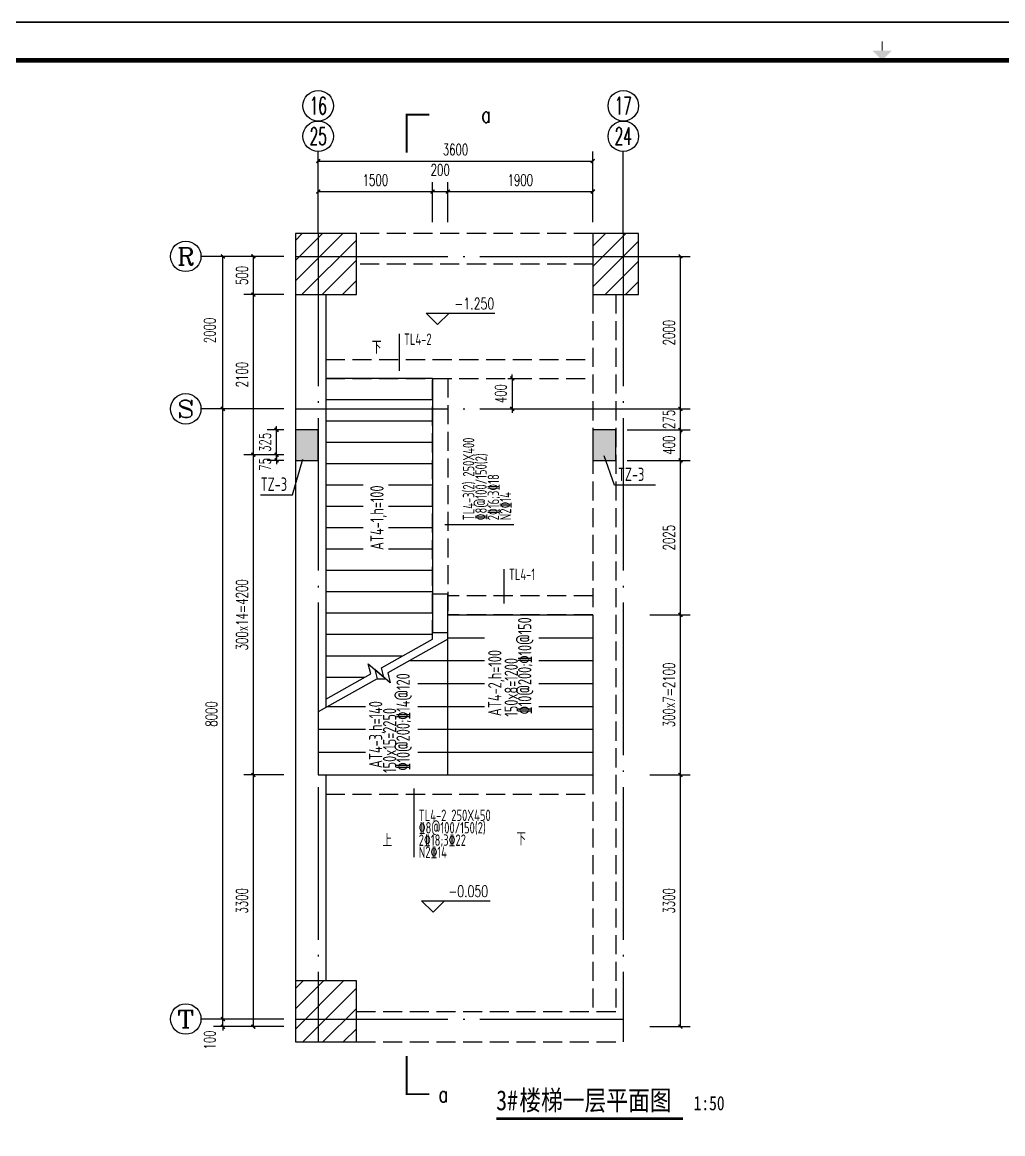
# Model space of a CAD drawing. Extents: x 239268 to 489116, y -316056 to -246175.
# Drawn here: x 428732 to 441589, y -295877 to -281302 of the extents above; entities that cross this region are included whole.
import ezdxf
from ezdxf.enums import TextEntityAlignment as Align

# ---------------------------------------------------------------- set-up
doc = ezdxf.new("R2010")
doc.units = 0
doc.header["$LTSCALE"] = 1000
doc.header["$MEASUREMENT"] = 0
doc.linetypes.add('DASH', pattern=[0.35, 0.25, -0.1])
doc.linetypes.add('DOTE', pattern=[2.42, 2, -0.2, 0.02, -0.2])
doc.layers.get('0').update_dxf_attribs({"linetype": 'CONTINUOUS'})
doc.layers.get('Defpoints').update_dxf_attribs({"color": 6, "linetype": 'CONTINUOUS'})
for name, color, linetype in [('3-ban', 84, 'CONTINUOUS'), ('3-HATCH', 8, 'CONTINUOUS'), ('3-liang-rein', 54, 'CONTINUOUS'), ('3-liang-s', 120, 'CONTINUOUS'), ('3-liang-xu', 120, 'DASH'), ('A-墙线', 2, 'CONTINUOUS'), ('AXIS', 3, 'CONTINUOUS'), ('AXIS_TEXT', 7, 'CONTINUOUS'), ('COLUMN', 2, 'CONTINUOUS'), ('DIM_ELEV', 3, 'CONTINUOUS'), ('DIM_SYMB', 3, 'CONTINUOUS'), ('DOTE', 26, 'DOTE'), ('PUB_TEXT', 7, 'CONTINUOUS'), ('STAIR', 4, 'CONTINUOUS'), ('WALL', 2, 'CONTINUOUS'), ('图框', 85, 'CONTINUOUS')]:
    doc.layers.add(name, color=color, linetype=linetype)
doc.styles.add('_TCH_AXIS', font='COMPLEX', dxfattribs={"bigfont": 'GBCBIG'})
doc.styles.add('_TCH_DIM', font='SIMPLEX', dxfattribs={"bigfont": 'GBCBIG'})
doc.styles.add('_TCH_LABEL', font='COMPLEX', dxfattribs={"bigfont": 'GBCBIG'})
doc.styles.add('COMPLEX', font='COMPLEX')
doc.styles.add('DIM_FONT', font='SIMPLEX.shx', dxfattribs={"width": 0.65})
doc.styles.add('TSSD_Rein', font='Tssdeng.shx', dxfattribs={"width": 0.7, "bigfont": 'hztxt.shx'})
doc.styles.add('房间名称', font='SIMHEI.TTF', dxfattribs={"width": 0.8})
doc.dimstyles.new('DIMN50', dxfattribs={"dimscale": 0.5, "dimtxt": 300, "dimasz": 100, "dimexe": 250, "dimexo": 300, "dimgap": 150, "dimtad": 1, "dimdec": 0, "dimzin": 0, "dimdsep": 46, "dimtxsty": 'DIM_FONT', "dimblk": 'ARCHTICK', "dimcen": 0.09, "dimclrt": 7, "dimazin": 2, "dimtfac": 1, "dimtdec": 0, "dimtix": 1, "dimtmove": 2, "dimatfit": 3, "dimfxl": 0, "dimtolj": 1, "dimtzin": 0, "dimarcsym": 0})

# ---------------------------------------------------------------- blocks, each defined once
blk = doc.blocks.new('_ArchTick')
at = {"color": 0, "linetype": 'ByBlock', "const_width": 0.4}
blk.add_lwpolyline([(-0.5, -0.5), (0.5, 0.5)], dxfattribs=at)
blk = doc.blocks.new('*D539')
at = {"layer": 'AXIS', "color": 0, "lineweight": -2}
for p, q in [((432163, -294372), (431238, -294372)), ((431363, -294372), (431363, -294322)), ((431363, -294472), (431363, -294372)), ((432163, -294472), (431238, -294472)), ((431363, -294472), (431363, -294522))]:
    blk.add_line(p, q, dxfattribs=at)
at = {"layer": 'Defpoints', "color": 0}
for p in [(431363, -294372), (432313, -294372), (432313, -294472)]:
    blk.add_point(p, dxfattribs=at)
at = {"layer": 'AXIS', "color": 0, "lineweight": -2, "xscale": 50, "yscale": 50, "zscale": 50}
for p, rotation in [((431363, -294372), 270), ((431363, -294472), 90)]:
    blk.add_blockref('_ArchTick', p, dxfattribs=dict(at, rotation=rotation))
at = {"layer": 'AXIS', "color": 7, "insert": (431191, -294647), "char_height": 150, "attachment_point": 5, "rotation": 90, "style": 'DIM_FONT'}
blk.add_mtext('\\A1;100', dxfattribs=at)
blk = doc.blocks.new('*D540')
at = {"layer": 'AXIS', "color": 0, "lineweight": -2}
for p, q in [((432163, -286372), (431238, -286372)), ((431363, -294372), (431363, -286372)), ((432163, -294372), (431238, -294372))]:
    blk.add_line(p, q, dxfattribs=at)
at = {"layer": 'Defpoints', "color": 0}
for p in [(431363, -286372), (432313, -286372), (432313, -294372)]:
    blk.add_point(p, dxfattribs=at)
at = {"layer": 'AXIS', "color": 0, "lineweight": -2, "xscale": 50, "yscale": 50, "zscale": 50}
for p, rotation in [((431363, -286372), 90), ((431363, -294372), 270)]:
    blk.add_blockref('_ArchTick', p, dxfattribs=dict(at, rotation=rotation))
at = {"layer": 'AXIS', "color": 7, "insert": (431213, -290372), "char_height": 150, "attachment_point": 5, "rotation": 90, "style": 'DIM_FONT'}
blk.add_mtext('\\A1;8000', dxfattribs=at)
blk = doc.blocks.new('*D541')
at = {"layer": 'AXIS', "color": 0, "lineweight": -2}
for p, q in [((432163, -284372), (431238, -284372)), ((431363, -286372), (431363, -284372)), ((432163, -286372), (431238, -286372))]:
    blk.add_line(p, q, dxfattribs=at)
at = {"layer": 'Defpoints', "color": 0}
for p in [(431363, -284372), (432313, -284372), (432313, -286372)]:
    blk.add_point(p, dxfattribs=at)
at = {"layer": 'AXIS', "color": 0, "lineweight": -2, "xscale": 50, "yscale": 50, "zscale": 50}
for p, rotation in [((431363, -284372), 90), ((431363, -286372), 270)]:
    blk.add_blockref('_ArchTick', p, dxfattribs=dict(at, rotation=rotation))
at = {"layer": 'AXIS', "color": 7, "insert": (431191, -285343), "char_height": 150, "attachment_point": 5, "rotation": 90, "style": 'DIM_FONT'}
blk.add_mtext('\\A1;2000', dxfattribs=at)
blk = doc.blocks.new('*D390')
at = {"layer": 'AXIS', "color": 0, "lineweight": -2}
for p, q in [((432163, -291172), (431638, -291172)), ((431763, -294472), (431763, -291172)), ((432163, -294472), (431638, -294472))]:
    blk.add_line(p, q, dxfattribs=at)
at = {"layer": 'Defpoints', "color": 0}
for p in [(431763, -291172), (432313, -291172), (432313, -294472)]:
    blk.add_point(p, dxfattribs=at)
at = {"layer": 'AXIS', "color": 0, "lineweight": -2, "xscale": 50, "yscale": 50, "zscale": 50}
for p, rotation in [((431763, -291172), 90), ((431763, -294472), 270)]:
    blk.add_blockref('_ArchTick', p, dxfattribs=dict(at, rotation=rotation))
at = {"layer": 'AXIS', "color": 7, "insert": (431613, -292822), "char_height": 150, "attachment_point": 5, "rotation": 90, "style": 'DIM_FONT'}
blk.add_mtext('\\A1;3300', dxfattribs=at)
blk = doc.blocks.new('*D391')
at = {"layer": 'AXIS', "color": 0, "lineweight": -2}
for p, q in [((432163, -286972), (431638, -286972)), ((431763, -291172), (431763, -286972)), ((432163, -291172), (431638, -291172))]:
    blk.add_line(p, q, dxfattribs=at)
at = {"layer": 'Defpoints', "color": 0}
for p in [(431763, -286972), (432313, -286972), (432313, -291172)]:
    blk.add_point(p, dxfattribs=at)
at = {"layer": 'AXIS', "color": 0, "lineweight": -2, "xscale": 50, "yscale": 50, "zscale": 50}
for p, rotation in [((431763, -286972), 90), ((431763, -291172), 270)]:
    blk.add_blockref('_ArchTick', p, dxfattribs=dict(at, rotation=rotation))
at = {"layer": 'AXIS', "color": 7, "insert": (431613, -289072), "char_height": 150, "attachment_point": 5, "rotation": 90, "style": 'DIM_FONT'}
blk.add_mtext('\\A1;300x14=4200', dxfattribs=at)
blk = doc.blocks.new('*D392')
at = {"layer": 'AXIS', "color": 0, "lineweight": -2}
for p, q in [((432163, -284872), (431638, -284872)), ((431763, -286972), (431763, -284872)), ((432163, -286972), (431638, -286972))]:
    blk.add_line(p, q, dxfattribs=at)
at = {"layer": 'Defpoints', "color": 0}
for p in [(431763, -284872), (432313, -284872), (432313, -286972)]:
    blk.add_point(p, dxfattribs=at)
at = {"layer": 'AXIS', "color": 0, "lineweight": -2, "xscale": 50, "yscale": 50, "zscale": 50}
for p, rotation in [((431763, -284872), 90), ((431763, -286972), 270)]:
    blk.add_blockref('_ArchTick', p, dxfattribs=dict(at, rotation=rotation))
at = {"layer": 'AXIS', "color": 7, "insert": (431613, -285922), "char_height": 150, "attachment_point": 5, "rotation": 90, "style": 'DIM_FONT'}
blk.add_mtext('\\A1;2100', dxfattribs=at)
blk = doc.blocks.new('*D409')
at = {"layer": 'AXIS', "color": 0, "lineweight": -2}
for p, q in [((436963, -291172), (437488, -291172)), ((437363, -294472), (437363, -291172)), ((436963, -294472), (437488, -294472))]:
    blk.add_line(p, q, dxfattribs=at)
at = {"layer": 'Defpoints', "color": 0}
for p in [(436813, -291172), (437363, -291172), (436813, -294472)]:
    blk.add_point(p, dxfattribs=at)
at = {"layer": 'AXIS', "color": 0, "lineweight": -2, "xscale": 50, "yscale": 50, "zscale": 50}
for p, rotation in [((437363, -291172), 90), ((437363, -294472), 270)]:
    blk.add_blockref('_ArchTick', p, dxfattribs=dict(at, rotation=rotation))
at = {"layer": 'AXIS', "color": 7, "insert": (437213, -292822), "char_height": 150, "attachment_point": 5, "rotation": 90, "style": 'DIM_FONT'}
blk.add_mtext('\\A1;3300', dxfattribs=at)
blk = doc.blocks.new('*D410')
at = {"layer": 'AXIS', "color": 0, "lineweight": -2}
for p, q in [((436963, -289072), (437488, -289072)), ((437363, -291172), (437363, -289072)), ((436963, -291172), (437488, -291172))]:
    blk.add_line(p, q, dxfattribs=at)
at = {"layer": 'Defpoints', "color": 0}
for p in [(436813, -289072), (437363, -289072), (436813, -291172)]:
    blk.add_point(p, dxfattribs=at)
at = {"layer": 'AXIS', "color": 0, "lineweight": -2, "xscale": 50, "yscale": 50, "zscale": 50}
for p, rotation in [((437363, -289072), 90), ((437363, -291172), 270)]:
    blk.add_blockref('_ArchTick', p, dxfattribs=dict(at, rotation=rotation))
at = {"layer": 'AXIS', "color": 7, "insert": (437213, -290122), "char_height": 150, "attachment_point": 5, "rotation": 90, "style": 'DIM_FONT'}
blk.add_mtext('\\A1;300x7=2100', dxfattribs=at)
blk = doc.blocks.new('*D411')
at = {"layer": 'AXIS', "color": 0, "lineweight": -2}
for p, q in [((436963, -287047), (437488, -287047)), ((437363, -289072), (437363, -287047)), ((436963, -289072), (437488, -289072))]:
    blk.add_line(p, q, dxfattribs=at)
at = {"layer": 'Defpoints', "color": 0}
for p in [(436813, -287047), (437363, -287047), (436813, -289072)]:
    blk.add_point(p, dxfattribs=at)
at = {"layer": 'AXIS', "color": 0, "lineweight": -2, "xscale": 50, "yscale": 50, "zscale": 50}
for p, rotation in [((437363, -287047), 90), ((437363, -289072), 270)]:
    blk.add_blockref('_ArchTick', p, dxfattribs=dict(at, rotation=rotation))
at = {"layer": 'AXIS', "color": 7, "insert": (437213, -288060), "char_height": 150, "attachment_point": 5, "rotation": 90, "style": 'DIM_FONT'}
blk.add_mtext('\\A1;2025', dxfattribs=at)
blk = doc.blocks.new('*D416')
at = {"layer": 'AXIS', "color": 0, "lineweight": -2}
for p, q in [((432613, -283510), (432613, -282997)), ((436213, -283510), (436213, -282997)), ((432613, -283122), (436213, -283122))]:
    blk.add_line(p, q, dxfattribs=at)
at = {"layer": 'Defpoints', "color": 0}
for p in [(436213, -283122), (432613, -283660), (436213, -283660)]:
    blk.add_point(p, dxfattribs=at)
at = {"layer": 'AXIS', "color": 0, "lineweight": -2, "xscale": 50, "yscale": 50, "zscale": 50, "rotation": 180}
blk.add_blockref('_ArchTick', (432613, -283122), dxfattribs=at)
at = {"layer": 'AXIS', "color": 0, "lineweight": -2, "xscale": 50, "yscale": 50, "zscale": 50}
blk.add_blockref('_ArchTick', (436213, -283122), dxfattribs=at)
at = {"layer": 'AXIS', "color": 7, "insert": (434413, -282972), "char_height": 150, "attachment_point": 5, "style": 'DIM_FONT'}
blk.add_mtext('\\A1;3600', dxfattribs=at)
blk = doc.blocks.new('*D417')
at = {"layer": 'AXIS', "color": 0, "lineweight": -2}
for p, q in [((432613, -283922), (432613, -283397)), ((434113, -283922), (434113, -283397)), ((432613, -283522), (434113, -283522))]:
    blk.add_line(p, q, dxfattribs=at)
at = {"layer": 'Defpoints', "color": 0}
for p in [(434113, -283522), (432613, -284072), (434113, -284072)]:
    blk.add_point(p, dxfattribs=at)
at = {"layer": 'AXIS', "color": 0, "lineweight": -2, "xscale": 50, "yscale": 50, "zscale": 50, "rotation": 180}
blk.add_blockref('_ArchTick', (432613, -283522), dxfattribs=at)
at = {"layer": 'AXIS', "color": 0, "lineweight": -2, "xscale": 50, "yscale": 50, "zscale": 50}
blk.add_blockref('_ArchTick', (434113, -283522), dxfattribs=at)
at = {"layer": 'AXIS', "color": 7, "insert": (433363, -283372), "char_height": 150, "attachment_point": 5, "style": 'DIM_FONT'}
blk.add_mtext('\\A1;1500', dxfattribs=at)
blk = doc.blocks.new('*D418')
at = {"layer": 'AXIS', "color": 0, "lineweight": -2}
for p, q in [((434113, -283922), (434113, -283397)), ((434313, -283922), (434313, -283397)), ((434113, -283522), (434313, -283522))]:
    blk.add_line(p, q, dxfattribs=at)
at = {"layer": 'Defpoints', "color": 0}
for p in [(434313, -283522), (434113, -284072), (434313, -284072)]:
    blk.add_point(p, dxfattribs=at)
at = {"layer": 'AXIS', "color": 0, "lineweight": -2, "xscale": 50, "yscale": 50, "zscale": 50, "rotation": 180}
blk.add_blockref('_ArchTick', (434113, -283522), dxfattribs=at)
at = {"layer": 'AXIS', "color": 0, "lineweight": -2, "xscale": 50, "yscale": 50, "zscale": 50}
blk.add_blockref('_ArchTick', (434313, -283522), dxfattribs=at)
at = {"layer": 'AXIS', "color": 7, "insert": (434213, -283238), "char_height": 150, "attachment_point": 5, "style": 'DIM_FONT'}
blk.add_mtext('\\A1;200', dxfattribs=at)
blk = doc.blocks.new('*D419')
at = {"layer": 'AXIS', "color": 0, "lineweight": -2}
for p, q in [((434313, -283922), (434313, -283397)), ((436213, -283922), (436213, -283397)), ((434313, -283522), (436213, -283522))]:
    blk.add_line(p, q, dxfattribs=at)
at = {"layer": 'Defpoints', "color": 0}
for p in [(436213, -283522), (434313, -284072), (436213, -284072)]:
    blk.add_point(p, dxfattribs=at)
at = {"layer": 'AXIS', "color": 0, "lineweight": -2, "xscale": 50, "yscale": 50, "zscale": 50, "rotation": 180}
blk.add_blockref('_ArchTick', (434313, -283522), dxfattribs=at)
at = {"layer": 'AXIS', "color": 0, "lineweight": -2, "xscale": 50, "yscale": 50, "zscale": 50}
blk.add_blockref('_ArchTick', (436213, -283522), dxfattribs=at)
at = {"layer": 'AXIS', "color": 7, "insert": (435263, -283372), "char_height": 150, "attachment_point": 5, "style": 'DIM_FONT'}
blk.add_mtext('\\A1;1900', dxfattribs=at)
blk = doc.blocks.new('_AXISO')
blk.add_circle((0, 0), 0.5)
at = {"layer": 'AXIS_TEXT', "style": 'COMPLEX', "width": 1.041667}
blk.add_attdef('A', text='', height=0.56, dxfattribs=at).set_placement((-0.25, -0.28), (0.25, -0.28), align=Align.FIT)
blk = doc.blocks.new('TJAD_TK_A1')
at = {"layer": '图框'}
blk.add_line((1341.38, 950.45), (500.38, 950.45), dxfattribs=at)
at = {"layer": '图框', "const_width": 0.3}
blk.add_lwpolyline([(920.88, 942.95), (920.88, 945.45)], dxfattribs=at)
at = {"layer": '图框', "const_width": 1.2}
blk.add_lwpolyline([(1331.38, 940.45), (525.38, 940.45), (525.38, 366.45), (1331.38, 366.45)], close=True, dxfattribs=at)
at = {"layer": '图框'}
blk.add_solid([(918.38, 942.95), (923.38, 942.95), (920.88, 940.45)], dxfattribs=at)
blk = doc.blocks.new('*D793')
at = {"layer": '3-liang-s', "color": 0, "lineweight": -2}
for p, q in [((436663, -286647), (437488, -286647)), ((437363, -286647), (437363, -286597)), ((437363, -287047), (437363, -286647)), ((436663, -287047), (437488, -287047)), ((437363, -287047), (437363, -287097))]:
    blk.add_line(p, q, dxfattribs=at)
at = {"layer": 'Defpoints', "color": 0}
for p in [(436513, -286647), (437363, -286647), (436513, -287047)]:
    blk.add_point(p, dxfattribs=at)
at = {"layer": '3-liang-s', "color": 0, "lineweight": -2, "xscale": 50, "yscale": 50, "zscale": 50}
for p, rotation in [((437363, -286647), 270), ((437363, -287047), 90)]:
    blk.add_blockref('_ArchTick', p, dxfattribs=dict(at, rotation=rotation))
at = {"layer": '3-liang-s', "color": 7, "insert": (437213, -286847), "char_height": 150, "attachment_point": 5, "rotation": 90, "style": 'DIM_FONT'}
blk.add_mtext('\\A1;400', dxfattribs=at)
blk = doc.blocks.new('*D794')
at = {"layer": '3-liang-s', "color": 0, "lineweight": -2}
for p, q in [((436363, -286372), (437488, -286372)), ((437363, -286372), (437363, -286322)), ((437363, -286647), (437363, -286372)), ((436663, -286647), (437488, -286647)), ((437363, -286647), (437363, -286697))]:
    blk.add_line(p, q, dxfattribs=at)
at = {"layer": 'Defpoints', "color": 0}
for p in [(436213, -286372), (437363, -286372), (436513, -286647)]:
    blk.add_point(p, dxfattribs=at)
at = {"layer": '3-liang-s', "color": 0, "lineweight": -2, "xscale": 50, "yscale": 50, "zscale": 50}
for p, rotation in [((437363, -286372), 270), ((437363, -286647), 90)]:
    blk.add_blockref('_ArchTick', p, dxfattribs=dict(at, rotation=rotation))
at = {"layer": '3-liang-s', "color": 7, "insert": (437213, -286510), "char_height": 150, "attachment_point": 5, "rotation": 90, "style": 'DIM_FONT'}
blk.add_mtext('\\A1;275', dxfattribs=at)
blk = doc.blocks.new('*D795')
at = {"layer": '3-liang-s', "color": 0, "lineweight": -2}
for p, q in [((436663, -284372), (437488, -284372)), ((437363, -286372), (437363, -284372)), ((436663, -286372), (437488, -286372))]:
    blk.add_line(p, q, dxfattribs=at)
at = {"layer": 'Defpoints', "color": 0}
for p in [(436513, -284372), (437363, -284372), (436513, -286372)]:
    blk.add_point(p, dxfattribs=at)
at = {"layer": '3-liang-s', "color": 0, "lineweight": -2, "xscale": 50, "yscale": 50, "zscale": 50}
for p, rotation in [((437363, -284372), 90), ((437363, -286372), 270)]:
    blk.add_blockref('_ArchTick', p, dxfattribs=dict(at, rotation=rotation))
at = {"layer": '3-liang-s', "color": 7, "insert": (437213, -285372), "char_height": 150, "attachment_point": 5, "rotation": 90, "style": 'DIM_FONT'}
blk.add_mtext('\\A1;2000', dxfattribs=at)
blk = doc.blocks.new('*D797')
at = {"layer": '3-liang-s', "color": 0, "lineweight": -2}
for p, q in [((435157, -285972), (435157, -285922)), ((435099, -285972), (435282, -285972)), ((435157, -285972), (435157, -286372)), ((435099, -286372), (435282, -286372)), ((435157, -286372), (435157, -286422))]:
    blk.add_line(p, q, dxfattribs=at)
at = {"layer": 'Defpoints', "color": 0}
for p in [(434949, -285972), (434949, -286372), (435157, -286372)]:
    blk.add_point(p, dxfattribs=at)
at = {"layer": '3-liang-s', "color": 0, "lineweight": -2, "xscale": 50, "yscale": 50, "zscale": 50}
for p, rotation in [((435157, -285972), 270), ((435157, -286372), 90)]:
    blk.add_blockref('_ArchTick', p, dxfattribs=dict(at, rotation=rotation))
at = {"layer": '3-liang-s', "color": 7, "insert": (435007, -286172), "char_height": 150, "attachment_point": 5, "rotation": 90, "style": 'DIM_FONT'}
blk.add_mtext('\\A1;400', dxfattribs=at)
blk = doc.blocks.new('*D811')
at = {"layer": '3-liang-s', "color": 0, "lineweight": -2}
for p, q in [((432013, -286972), (431942, -286972)), ((432067, -286972), (432067, -286922)), ((432067, -287047), (432067, -286972)), ((432163, -287047), (431942, -287047)), ((432067, -287047), (432067, -287097))]:
    blk.add_line(p, q, dxfattribs=at)
at = {"layer": 'Defpoints', "color": 0}
for p in [(432067, -286972), (432163, -286972), (432313, -287047)]:
    blk.add_point(p, dxfattribs=at)
at = {"layer": '3-liang-s', "color": 0, "lineweight": -2, "xscale": 50, "yscale": 50, "zscale": 50}
for p, rotation in [((432067, -286972), 270), ((432067, -287047), 90)]:
    blk.add_blockref('_ArchTick', p, dxfattribs=dict(at, rotation=rotation))
at = {"layer": '3-liang-s', "color": 7, "insert": (431917, -287100), "char_height": 150, "attachment_point": 5, "rotation": 90, "style": 'DIM_FONT'}
blk.add_mtext('\\A1;75', dxfattribs=at)
blk = doc.blocks.new('*D812')
at = {"layer": '3-liang-s', "color": 0, "lineweight": -2}
for p, q in [((432163, -286647), (431942, -286647)), ((432067, -286647), (432067, -286597)), ((432067, -286972), (432067, -286647)), ((432013, -286972), (431942, -286972)), ((432067, -286972), (432067, -287022))]:
    blk.add_line(p, q, dxfattribs=at)
at = {"layer": 'Defpoints', "color": 0}
for p in [(432067, -286647), (432313, -286647), (432163, -286972)]:
    blk.add_point(p, dxfattribs=at)
at = {"layer": '3-liang-s', "color": 0, "lineweight": -2, "xscale": 50, "yscale": 50, "zscale": 50}
for p, rotation in [((432067, -286647), 270), ((432067, -286972), 90)]:
    blk.add_blockref('_ArchTick', p, dxfattribs=dict(at, rotation=rotation))
at = {"layer": '3-liang-s', "color": 7, "insert": (431917, -286810), "char_height": 150, "attachment_point": 5, "rotation": 90, "style": 'DIM_FONT'}
blk.add_mtext('\\A1;325', dxfattribs=at)
blk = doc.blocks.new('*D831')
at = {"layer": '3-ban', "color": 0, "lineweight": -2}
for p, q in [((329806, -308668), (329088, -308668)), ((329213, -308668), (329213, -309108)), ((329916, -309108), (329088, -309108))]:
    blk.add_line(p, q, dxfattribs=at)
at = {"layer": '3-liang-s', "color": 0, "lineweight": -2}
for p, q in [((432013, -284372), (431638, -284372)), ((431763, -284872), (431763, -284372)), ((432013, -284872), (431638, -284872))]:
    blk.add_line(p, q, dxfattribs=at)
at = {"layer": 'Defpoints', "color": 0}
for p in [(431763, -284372), (432163, -284372), (432163, -284872), (329956, -308668), (329213, -309108), (330066, -309108)]:
    blk.add_point(p, dxfattribs=at)
at = {"layer": '3-ban', "color": 0, "lineweight": -2, "xscale": 50, "yscale": 50, "zscale": 50}
for p, rotation in [((329213, -308668), 90), ((329213, -309108), 270)]:
    blk.add_blockref('_ArchTick', p, dxfattribs=dict(at, rotation=rotation))
at = {"layer": '3-liang-s', "color": 0, "lineweight": -2, "xscale": 50, "yscale": 50, "zscale": 50}
for p, rotation in [((431763, -284372), 90), ((431763, -284872), 270)]:
    blk.add_blockref('_ArchTick', p, dxfattribs=dict(at, rotation=rotation))
at = {"layer": '3-ban', "color": 7, "insert": (329063, -308888), "char_height": 150, "attachment_point": 5, "rotation": 90, "style": 'DIM_FONT'}
blk.add_mtext('\\A1;200', dxfattribs=at)
at = {"layer": '3-liang-s', "color": 7, "insert": (431613, -284622), "char_height": 150, "attachment_point": 5, "rotation": 90, "style": 'DIM_FONT'}
blk.add_mtext('\\A1;500', dxfattribs=at)

msp = doc.modelspace()

# ---------------------------------------------------------------- hatches: boundary and pattern name
at = {"layer": '3-HATCH'}
h = msp.add_hatch(dxfattribs=at)
h.set_pattern_fill('ANSI31', color=256, scale=1500, style=0)
h.paths.add_polyline_path([(433113.3, -284072.1), (432313.3, -284072.1), (432313.3, -284872.1), (433113.3, -284872.1)])
h = msp.add_hatch(dxfattribs=at)
h.set_pattern_fill('ANSI31', color=256, scale=1500, style=0)
h.paths.add_polyline_path([(436813.3, -284072.1), (436213.3, -284072.1), (436213.3, -284872.1), (436813.3, -284872.1)])
for points in [[(432313.3, -287047.1), (432613.3, -287047.1), (432613.3, -286647.1), (432313.3, -286647.1)], [(436213.3, -287047.1), (436513.3, -287047.1), (436513.3, -286647.1), (436213.3, -286647.1)]]:
    msp.add_hatch(color=256, dxfattribs=at).paths.add_polyline_path(points)
h = msp.add_hatch(dxfattribs=at)
h.set_pattern_fill('ANSI31', color=256, scale=1500, style=0)
h.paths.add_polyline_path([(433113.3, -293872.1), (432313.3, -293872.1), (432313.3, -294672.1), (433113.3, -294672.1)])

# ---------------------------------------------------------------- linework, layer by layer
at = {"layer": '3-ban'}
for points in [[(431854.3, -287500), (432276.3, -287500), (432409.4, -287031.9)], [(437036.5, -287370.7), (436495.8, -287370.7), (436362.6, -286987.2)]]:
    msp.add_lwpolyline(points, dxfattribs=at)
at = {"layer": '3-liang-rein'}
for p, q in [((433678.9, -285873.9), (433678.9, -285389.5)), ((435175.9, -287890.7), (434275, -287890.7)), ((435050.8, -288922.4), (435050.8, -288472)), ((433873, -292250.8), (433873, -291349.9))]:
    msp.add_line(p, q, dxfattribs=at)
at = {"layer": '3-liang-s'}
msp.add_line((432613.3, -290343.1), (432613.3, -291172.1), dxfattribs=at)
at = {"layer": '3-liang-xu'}
for p, q in [((436213.3, -284072.1), (433113.3, -284072.1)), ((436213.3, -284472.1), (433113.3, -284472.1)), ((436213.3, -284872.1), (436213.3, -294272.1)), ((436513.3, -284872.1), (436513.3, -294272.1)), ((432713.3, -285722.1), (436213.3, -285722.1)), ((432713.3, -285972.1), (436213.3, -285972.1)), ((434113.3, -289392.2), (434113.3, -285972.1)), ((434313.3, -285972.1), (434313.3, -289072.1)), ((436213.3, -288822.1), (434313.3, -288822.1)), ((436213.3, -289072.1), (434313.3, -289072.1)), ((432713.3, -291172.1), (436213.3, -291172.1)), ((432713.3, -291422.1), (436213.3, -291422.1)), ((433113.3, -294272.1), (436613.3, -294272.1)), ((433113.3, -294672.1), (436613.3, -294672.1))]:
    msp.add_line(p, q, dxfattribs=at)
at = {"layer": 'A-墙线'}
msp.add_lwpolyline([(434113.3, -289302.1), (434313.3, -289302.1), (434313.3, -288802.1), (434113.3, -288802.1)], close=True, dxfattribs=at)
at = {"layer": 'AXIS'}
for p, q in [((432613.3, -282597.1), (432613.3, -282597.1)), ((436613.3, -282597.1), (436613.3, -282597.1)), ((432613.3, -284072.1), (432613.3, -282997.1)), ((436613.3, -284072.1), (436613.3, -282997.1)), ((431763.3, -284372.1), (431075.8, -284372.1)), ((431763.3, -286372.1), (431075.8, -286372.1)), ((431763.3, -294372.1), (431075.8, -294372.1))]:
    msp.add_line(p, q, dxfattribs=at)
at = {"layer": 'COLUMN'}
for p, q in [((433113.3, -284072.1), (432313.3, -284072.1)), ((432313.3, -284072.1), (432313.3, -284872.1)), ((433113.3, -284872.1), (433113.3, -284072.1)), ((436813.3, -284072.1), (436213.3, -284072.1)), ((436213.3, -284072.1), (436213.3, -284872.1)), ((436813.3, -284872.1), (436813.3, -284072.1)), ((432313.3, -284872.1), (433113.3, -284872.1)), ((436213.3, -284872.1), (436813.3, -284872.1)), ((433113.3, -293872.1), (432313.3, -293872.1)), ((432313.3, -293872.1), (432313.3, -294672.1)), ((433113.3, -294672.1), (433113.3, -293872.1)), ((432313.3, -294672.1), (433113.3, -294672.1))]:
    msp.add_line(p, q, dxfattribs=at)
for points in [[(432313.3, -287047.1), (432613.3, -287047.1), (432613.3, -286647.1), (432313.3, -286647.1)], [(436213.3, -287047.1), (436513.3, -287047.1), (436513.3, -286647.1), (436213.3, -286647.1)]]:
    msp.add_lwpolyline(points, close=True, dxfattribs=at)
at = {"layer": 'DIM_ELEV'}
for p, q in [((434179.1, -285266.1), (434029.1, -285116.1)), ((434029.1, -285116.1), (434929.1, -285116.1)), ((434179.1, -285266.1), (434329.1, -285116.1)), ((434118.9, -292970.3), (433968.9, -292820.3)), ((433968.9, -292820.3), (434868.9, -292820.3)), ((434118.9, -292970.3), (434268.9, -292820.3))]:
    msp.add_line(p, q, dxfattribs=at)
at = {"layer": 'DIM_SYMB'}
for points, const_width in [([(433771.3, -283012.9), (433771.3, -282512.9), (434071.3, -282512.9)], 25), ([(434071.3, -295357.5), (433771.3, -295357.5), (433771.3, -294857.5)], 25), ([(434947.2, -295679.7), (437395.4, -295679.7)], 35)]:
    msp.add_lwpolyline(points, dxfattribs=dict(at, const_width=const_width))
for points in [[(433363.3, -285700.8, 0, 0, 0), (433363.3, -286110.8, 40, 0, 0), (433363.3, -286260.8, 0, 0, 0)], [(433508.2, -291856.7, 0, 0, 0), (433508.2, -291386.7, 40, 0, 0), (433508.2, -291236.7, 0, 0, 0)], [(435258.2, -291856.7, 0, 0, 0), (435258.2, -291406.7, 40, 0, 0), (435258.2, -291256.7, 0, 0, 0)]]:
    msp.add_lwpolyline(points, format="xyseb", dxfattribs=at)
at = {"layer": 'DOTE'}
for p, q in [((432613.3, -284072.1), (432613.3, -294672.1)), ((436613.3, -284072.1), (436613.3, -294672.1)), ((432313.3, -284372.1), (436813.3, -284372.1)), ((432313.3, -286372.1), (436613.3, -286372.1)), ((432313.3, -294372.1), (436613.3, -294372.1))]:
    msp.add_line(p, q, dxfattribs=at)
at = {"layer": 'STAIR'}
for p, q in [((434113.3, -285972.1), (432713.3, -285972.1)), ((432713.3, -285972.1), (432713.3, -288492.1)), ((434113.3, -285972.1), (434113.3, -286112.1)), ((434113.3, -286112.1), (434113.3, -287652.1)), ((434113.3, -286112.1), (434113.3, -288977.1)), ((434113.3, -286252.1), (432713.3, -286252.1)), ((434113.3, -286532.1), (432713.3, -286532.1)), ((434113.3, -286812.1), (432713.3, -286812.1)), ((434113.3, -287092.1), (432713.3, -287092.1)), ((433201.8, -287372.1), (432713.3, -287372.1)), ((434113.3, -287372.1), (433534.8, -287372.1)), ((433201.8, -287652.1), (432713.3, -287652.1)), ((434113.3, -287652.1), (433534.8, -287652.1)), ((433201.8, -287932.1), (432713.3, -287932.1)), ((434113.3, -287932.1), (433534.8, -287932.1)), ((433201.8, -288212.1), (432713.3, -288212.1)), ((434113.3, -288212.1), (433534.8, -288212.1)), ((434113.3, -288492.1), (432713.3, -288492.1)), ((434113.3, -288772.1), (432713.3, -288772.1)), ((434113.3, -289052.1), (432713.3, -289052.1)), ((434313.3, -289072.1), (436213.3, -289072.1)), ((434313.3, -289391.1), (434313.3, -289072.1)), ((436213.3, -289072.1), (436213.3, -291172.1)), ((434113.3, -289332.1), (432713.3, -289332.1)), ((433441.7, -289768.3), (434113.3, -289392.2)), ((434313.3, -289391.1), (433524.3, -289833)), ((434313.3, -289372.1), (434792.9, -289372.1)), ((434313.3, -291022.1), (434313.3, -289391.1)), ((435504.4, -289372.1), (436213.3, -289372.1)), ((433720.6, -289612.1), (432713.3, -289612.1)), ((433302.4, -289846.4), (433269.1, -289715.5)), ((433269.1, -289715.5), (433472.9, -289891.1)), ((433811.5, -289672.1), (434313.3, -289672.1)), ((434313.3, -289672.1), (434792.9, -289672.1)), ((435504.4, -289672.1), (436213.3, -289672.1)), ((432713.3, -290176.2), (433302.4, -289846.4)), ((433220.6, -289892.1), (432713.3, -289892.1)), ((433557.5, -289963.8), (433353.8, -289788.3)), ((433353.8, -289788.3), (433384.9, -289911)), ((433472.9, -289891.1), (433441.7, -289768.3)), ((433524.3, -289833), (433557.5, -289963.8)), ((433384.9, -289911), (432613.3, -290343.1)), ((433382.8, -289912.2), (433497.6, -289912.2)), ((433918.8, -289972.1), (434313.3, -289972.1)), ((434313.3, -289972.1), (434792.9, -289972.1)), ((435504.4, -289972.1), (436213.3, -289972.1)), ((432740.1, -290272.1), (433232.6, -290272.1)), ((433918.8, -290272.1), (434313.3, -290272.1)), ((434313.3, -290272.1), (434792.9, -290272.1)), ((435504.4, -290272.1), (436213.3, -290272.1)), ((432613.3, -290343.1), (432613.3, -291172.1)), ((432613.3, -290572.1), (433232.6, -290572.1)), ((433918.8, -290572.1), (434313.3, -290572.1)), ((434313.3, -290572.1), (436213.3, -290572.1)), ((432613.3, -290872.1), (433232.6, -290872.1)), ((433918.8, -290872.1), (434313.3, -290872.1)), ((434313.3, -290872.1), (436213.3, -290872.1)), ((434313.3, -291172.1), (434313.3, -291022.1)), ((432613.3, -291172.1), (434313.3, -291172.1)), ((434313.3, -291172.1), (436213.3, -291172.1))]:
    msp.add_line(p, q, dxfattribs=at)
at = {"layer": 'WALL'}
for p, q in [((432313.3, -284872.1), (432313.3, -293872.1)), ((432713.3, -284872.1), (432713.3, -290287.1)), ((432713.3, -291172.1), (432713.3, -293872.1))]:
    msp.add_line(p, q, dxfattribs=at)
at = {"layer": '图框'}
msp.add_lwpolyline([(418981.9, -281301.7), (461031.9, -281301.7), (461031.9, -311001.7), (418981.9, -311001.7)], close=True, dxfattribs=at)

# ---------------------------------------------------------------- block references
at = {"layer": 'AXIS'}
ref = msp.add_blockref('_AXISO', (432613.3, -282397.1), dxfattribs=dict(at, xscale=400, yscale=400, zscale=400))
ref.add_attrib('A', '16', dxfattribs={"layer": 'AXIS_TEXT', "height": 226.27, "style": '_TCH_AXIS', "width": 0.724138}).set_placement((432500.2, -282510.3), (432726.5, -282510.3), align=Align.FIT)
ref = msp.add_blockref('_AXISO', (436613.3, -282397.1), dxfattribs=dict(at, xscale=400, yscale=400, zscale=400))
ref.add_attrib('A', '17', dxfattribs={"layer": 'AXIS_TEXT', "height": 226.27, "style": '_TCH_AXIS', "width": 0.724138}).set_placement((436500.2, -282510.3), (436726.5, -282510.3), align=Align.FIT)
ref = msp.add_blockref('_AXISO', (432613.3, -282797.1), dxfattribs=dict(at, xscale=400, yscale=400, zscale=400))
ref.add_attrib('A', '25', dxfattribs={"layer": 'AXIS_TEXT', "height": 226.27, "style": '_TCH_AXIS', "width": 0.617647}).set_placement((432500.2, -282910.3), (432726.5, -282910.3), align=Align.FIT)
ref = msp.add_blockref('_AXISO', (436613.3, -282797.1), dxfattribs=dict(at, xscale=400, yscale=400, zscale=400))
ref.add_attrib('A', '24', dxfattribs={"layer": 'AXIS_TEXT', "height": 226.27, "style": '_TCH_AXIS', "width": 0.583333}).set_placement((436500.2, -282910.3), (436726.5, -282910.3), align=Align.FIT)
ref = msp.add_blockref('_AXISO', (430875.8, -284372.1), dxfattribs=dict(at, xscale=400, yscale=400, zscale=400))
ref.add_attrib('A', 'R', dxfattribs={"layer": 'AXIS_TEXT', "height": 226.3, "style": '_TCH_AXIS', "width": 1.166667}).set_placement((430762.7, -284485.3), (430989, -284485.3), align=Align.FIT)
ref = msp.add_blockref('_AXISO', (430875.8, -286372.1), dxfattribs=dict(at, xscale=400, yscale=400, zscale=400))
ref.add_attrib('A', 'S', dxfattribs={"layer": 'AXIS_TEXT', "height": 226.3, "style": '_TCH_AXIS', "width": 1.5}).set_placement((430762.7, -286485.3), (430989, -286485.3), align=Align.FIT)
ref = msp.add_blockref('_AXISO', (430875.8, -294372.1), dxfattribs=dict(at, xscale=400, yscale=400, zscale=400))
ref.add_attrib('A', 'T', dxfattribs={"layer": 'AXIS_TEXT', "height": 226.3, "style": '_TCH_AXIS', "width": 1.4}).set_placement((430762.7, -294485.3), (430989, -294485.3), align=Align.FIT)
at = {"layer": '图框', "xscale": 50, "yscale": 50, "zscale": 50}
msp.add_blockref('TJAD_TK_A1', (393962.9, -328824.2), dxfattribs=at)

# ---------------------------------------------------------------- texts
at = {"layer": '3-ban', "style": 'TSSD_Rein', "width": 0.7}
for p in [(436542.6, -287317.5), (431858.5, -287446.9)]:
    msp.add_text('TZ-3', height=175, dxfattribs=at).set_placement(p)
for s, p in [('AT4-1,h=100', (433470.5, -288222.6)), ('%%13210@200;%%13210@150', (435408.2, -290375.7)), ('AT4-2,h=100', (435015.8, -290401.1)), ('150x8=1200', (435231.1, -290407)), ('%%13210@200;%%13214@120', (433813.7, -291112.9)), ('AT4-3,h=140', (433453.3, -291081.9)), ('150x15=2250', (433636.6, -291144.2))]:
    msp.add_text(s, height=175, rotation=90, dxfattribs=at).set_placement(p)
at = {"layer": '3-liang-rein', "style": 'TSSD_Rein', "width": 0.7}
for s, p in [('TL4-2', (433736.7, -285532.9)), ('TL4-1', (435113.1, -288615.7)), ('TL4-2 250X450', (433930.8, -291775.7)), ('%%1328@100/150(2)', (433930.8, -291939.1)), ('2%%13218;3%%13222', (433930.8, -292101.2)), ('N2%%13214', (433930.8, -292259.5))]:
    msp.add_text(s, height=150, dxfattribs=at).set_placement(p)
for s, p in [('TL4-3(2) 250X400', (434659.6, -287832.8)), ('%%1328@100/150(2)', (434823, -287832.8)), ('2%%13216;3%%13218', (434985.1, -287832.8)), ('N2%%13214', (435143.4, -287832.8))]:
    msp.add_text(s, height=150, rotation=90, dxfattribs=at).set_placement(p)
at = {"layer": 'PUB_TEXT'}
for s, height, style, width, p in [('a', 212.5, '_TCH_LABEL', 0.705882, (434754.1, -282619.2)), ('-1.250', 148.75, '_TCH_DIM', 0.705882, (434399.1, -285066.1)), ('-0.050', 148.75, '_TCH_DIM', 0.705882, (434318.9, -292770.3)), ('楼梯一层平面图', 261.39, '房间名称', 0.8, (435249.6, -295568.4)), ('a', 212.5, '_TCH_LABEL', 0.705882, (434192.6, -295463.8)), ('3#', 261.39, '房间名称', 0.8, (434947.2, -295568.4)), ('1:50', 186.71, '房间名称', 0.8, (437535.4, -295568.4))]:
    msp.add_text(s, height=height, dxfattribs=dict(at, style=style, width=width)).set_placement(p)
at = {"layer": 'PUB_TEXT', "style": '_TCH_DIM'}
for s, p in [('下', (433315.9, -285648.8)), ('上', (433456.1, -292114)), ('下', (435210.7, -292093.5))]:
    msp.add_text(s, height=168.8, dxfattribs=at).set_placement(p)

# ---------------------------------------------------------------- dimensions: what is measured, and where the dimension line sits
at = {"layer": '3-ban'}
dim = msp.add_linear_dim(base=(329212.7, -309108.4), p1=(329956.4, -308668.4), p2=(330066.4, -309108.4), angle=90, text='200', dimstyle='DIMN50', dxfattribs=at)
dim.commit()
dim.dimension.update_dxf_attribs({"geometry": '*D831', "text_midpoint": (329062.7, -308888.4)})
at = {"layer": '3-liang-s'}
for base, p1, p2, picture, middle in [((431763.3, -284372.1), (432163.3, -284872.1), (432163.3, -284372.1), '*D831', (431613.3, -284622.1)), ((437363.3, -284372.1), (436513.3, -286372.1), (436513.3, -284372.1), '*D795', (437213.3, -285372.1)), ((435156.5, -286372.1), (434948.7, -285972.1), (434948.7, -286372.1), '*D797', (435006.5, -286172.1)), ((437363.3, -286372.1), (436513.3, -286647.1), (436213.3, -286372.1), '*D794', (437213.3, -286509.6)), ((432067.1, -286647.1), (432163.3, -286972.1), (432313.3, -286647.1), '*D812', (431917.1, -286809.6)), ((437363.3, -286647.1), (436513.3, -287047.1), (436513.3, -286647.1), '*D793', (437213.3, -286847.1))]:
    dim = msp.add_linear_dim(base=base, p1=p1, p2=p2, angle=90, dimstyle='DIMN50', dxfattribs=at)
    dim.commit()
    dim.dimension.update_dxf_attribs({"geometry": picture, "text_midpoint": middle})
dim = msp.add_linear_dim(base=(432067.1, -286972.1), p1=(432313.3, -287047.1), p2=(432163.3, -286972.1), angle=90, dimstyle='DIMN50', dxfattribs=at)
dim.commit()
dim.dimension.update_dxf_attribs({"geometry": '*D811', "text_midpoint": (431917.1, -287099.9), "dimtype": 160})
at = {"layer": 'AXIS'}
for p1, p2, distance, picture, middle in [((432613.3, -283659.6), (436213.3, -283659.6), 537.5, '*D416', (434413.3, -282972.1)), ((432613.3, -284072.1), (434113.3, -284072.1), 550, '*D417', (433363.3, -283372.1)), ((434313.3, -284072.1), (436213.3, -284072.1), 550, '*D419', (435263.3, -283372.1)), ((432313.3, -286972.1), (432313.3, -284872.1), 550, '*D392', (431613.3, -285922.1)), ((432313.3, -294372.1), (432313.3, -286372.1), 950, '*D540', (431213.3, -290372.1)), ((436813.3, -289072.1), (436813.3, -287047.1), -550, '*D411', (437213.3, -288059.6)), ((432313.3, -294472.1), (432313.3, -291172.1), 550, '*D390', (431613.3, -292822.1)), ((436813.3, -294472.1), (436813.3, -291172.1), -550, '*D409', (437213.3, -292822.1))]:
    dim = msp.add_aligned_dim(p1=p1, p2=p2, distance=distance, dimstyle='DIMN50', dxfattribs=at)
    dim.commit()
    dim.dimension.update_dxf_attribs({"geometry": picture, "text_midpoint": middle})
for base, p1, p2, angle, picture, middle in [((434313.3, -283522.1), (434113.3, -284072.1), (434313.3, -284072.1), 0, '*D418', (434213.3, -283238.4)), ((431363.3, -284372.1), (432313.3, -286372.1), (432313.3, -284372.1), 90.00002, '*D541', (431190.8, -285343.1)), ((431363.3, -294372.1), (432313.3, -294472.1), (432313.3, -294372.1), 90.00002, '*D539', (431190.8, -294647.1))]:
    dim = msp.add_linear_dim(base=base, p1=p1, p2=p2, angle=angle, dimstyle='DIMN50', dxfattribs=at)
    dim.commit()
    dim.dimension.update_dxf_attribs({"geometry": picture, "text_midpoint": middle, "dimtype": 161})
for p1, p2, distance, text, picture, middle in [((432313.3, -291172.1), (432313.3, -286972.1), 550, '300x14=4200', '*D391', (431613.3, -289072.1)), ((436813.3, -291172.1), (436813.3, -289072.1), -550, '300x7=2100', '*D410', (437213.3, -290122.1))]:
    dim = msp.add_aligned_dim(p1=p1, p2=p2, distance=distance, text=text, dimstyle='DIMN50', dxfattribs=at)
    dim.commit()
    dim.dimension.update_dxf_attribs({"geometry": picture, "text_midpoint": middle})

doc.saveas('drawing.dxf')
